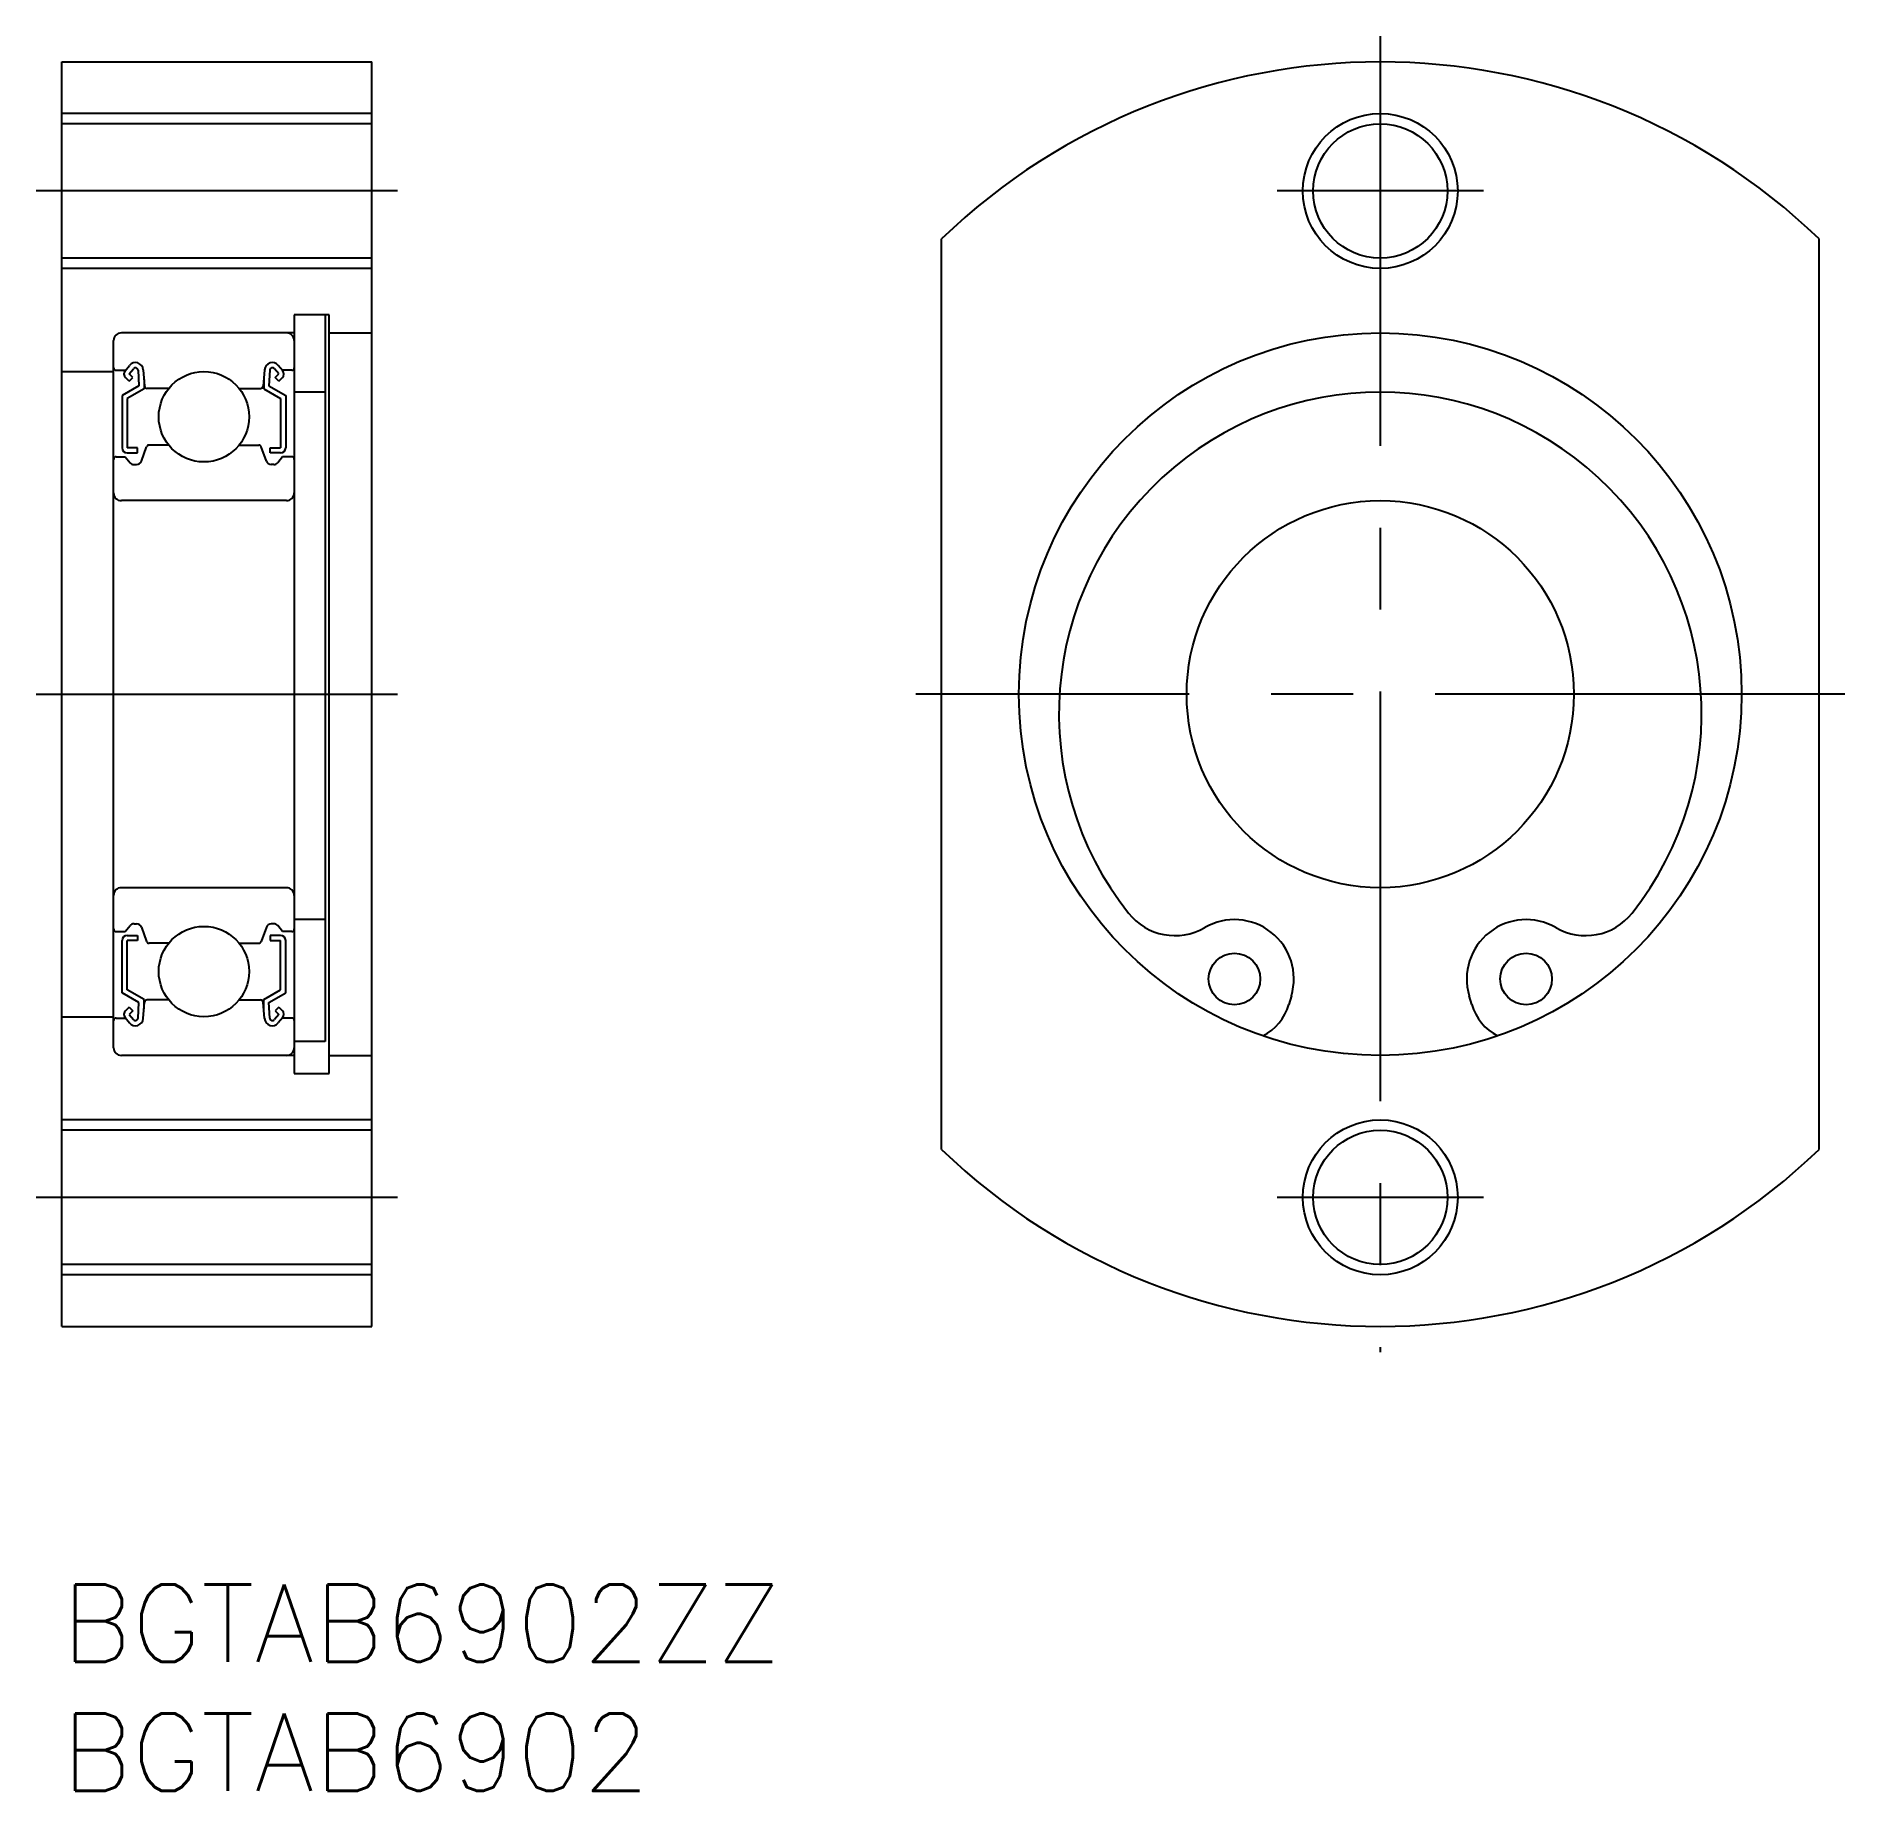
# Model space of a CAD drawing. Extents: x -1 to 69.1, y -8 to 60.
import ezdxf

# ---------------------------------------------------------------- set-up
doc = ezdxf.new("R2010")
doc.units = 0
doc.header["$LTSCALE"] = 0.5
doc.linetypes.add('CENTER', pattern=[50.8, 31.75, -6.35, 6.35, -6.35])
for name, color, linetype in [('MSM_CENTER', 1, 'CENTER'), ('MSM_CONTINUOUS', 7, 'CONTINUOUS'), ('MSM_NARROW', 5, 'CONTINUOUS'), ('MSM_PART_NUMBER', 7, 'CONTINUOUS')]:
    doc.layers.add(name, color=color, linetype=linetype)
doc.styles.get("Standard").update_dxf_attribs({"font": 'txt.shx', "height": 3, "bigfont": 'bigfont.shx'})

# ---------------------------------------------------------------- blocks, each defined once
blk = doc.blocks.new('*U4')
at = {"layer": 'MSM_PART_NUMBER'}
blk.add_text('BGTAB6902ZZ', height=3, dxfattribs=at).set_placement((0, -3))
blk = doc.blocks.new('*U5')
at = {"layer": 'MSM_PART_NUMBER'}
blk.add_text('BGTAB6902', height=3, dxfattribs=at).set_placement((0, -8))

msp = doc.modelspace()

# ---------------------------------------------------------------- linework, layer by layer
at = {"layer": 'MSM_CENTER'}
for p, q in [((51.08, 60), (51.08, 9)), ((13, 54), (-1, 54)), ((55.08, 54), (47.08, 54)), ((-1, 34.5), (13, 34.5)), ((69.08, 34.5), (33.08, 34.5)), ((13, 15), (-1, 15)), ((55.08, 15), (47.08, 15))]:
    msp.add_line(p, q, dxfattribs=at)
at = {"layer": 'MSM_CONTINUOUS'}
for p, q in [((0, 59), (12, 59)), ((0, 10), (0, 59)), ((12, 10), (12, 59)), ((12, 56.6), (0, 56.6)), ((34.08, 16.858), (34.08, 52.142)), ((68.08, 16.858), (68.08, 52.142)), ((12, 51.4), (0, 51.4)), ((10.35, 49.2, -0.7), (9, 49.2, -0.7)), ((9, 49.2), (9, 19.8)), ((10.2, 49.2), (10.2, 21.035)), ((10.35, 19.8, -0.1), (10.35, 49.2, -0.1)), ((9, 48.5), (2.3, 48.5)), ((10.35, 48.5), (12, 48.5)), ((2, 20.8), (2, 48.2)), ((0, 47), (2, 47)), ((2.1, 47.05), (2.46, 47.05)), ((2.448, 47.036), (2.619, 47.241)), ((2.602, 46.908), (2.772, 47.11)), ((2.948, 47.051), (2.981, 46.451)), ((3.148, 47.074), (3.203, 46.441)), ((7.852, 47.074), (7.797, 46.441)), ((8.052, 47.051), (8.019, 46.451)), ((8.398, 46.908), (8.228, 47.11)), ((8.552, 47.036), (8.381, 47.241)), ((8.9, 47.05), (8.54, 47.05)), ((2.981, 46.451), (2.331, 46.075)), ((2.602, 46.625), (2.461, 46.767)), ((3.181, 46.335), (2.531, 45.96)), ((2.743, 46.767), (2.602, 46.908)), ((2.602, 46.625), (2.743, 46.767)), ((3.181, 46.696), (3.181, 46.335)), ((4.139, 46.35), (3.303, 46.35)), ((6.861, 46.35), (7.697, 46.35)), ((7.819, 46.696), (7.819, 46.335)), ((7.819, 46.335), (8.469, 45.96)), ((8.019, 46.451), (8.669, 46.075)), ((8.257, 46.767), (8.398, 46.908)), ((8.398, 46.625), (8.257, 46.767)), ((8.398, 46.625), (8.54, 46.767)), ((2.331, 46.075), (2.331, 44.05)), ((2.531, 45.96), (2.531, 44.05)), ((8.469, 45.96), (8.469, 44.05)), ((8.669, 46.075), (8.669, 44.05)), ((10.2, 46.2, -0.7), (9, 46.2, -0.7)), ((2.1, 43.7), (2.45, 43.7)), ((2.45, 43.7), (2.642, 43.471)), ((2.931, 44.05), (2.531, 44.05)), ((2.531, 43.85), (2.931, 43.85)), ((2.931, 43.85), (2.931, 44.05)), ((3.079, 43.532), (3.28, 44.084)), ((4.139, 44.15), (3.374, 44.15)), ((6.861, 44.15), (7.626, 44.15)), ((7.921, 43.532), (7.72, 44.084)), ((8.069, 43.85), (8.069, 44.05)), ((8.069, 44.05), (8.469, 44.05)), ((8.469, 43.85), (8.069, 43.85)), ((8.55, 43.7), (8.358, 43.471)), ((8.9, 43.7), (8.55, 43.7)), ((2.795, 43.4), (2.891, 43.4)), ((8.205, 43.4), (8.109, 43.4)), ((8.7, 42), (2.3, 42)), ((8.7, 27), (2.3, 27)), ((2.1, 25.3), (2.45, 25.3)), ((2.45, 25.3), (2.642, 25.529)), ((2.795, 25.6), (2.891, 25.6)), ((3.079, 25.468), (3.28, 24.916)), ((7.921, 25.468), (7.72, 24.916)), ((8.205, 25.6), (8.109, 25.6)), ((8.55, 25.3), (8.358, 25.529)), ((8.9, 25.3), (8.55, 25.3)), ((10.2, 25.762, -0.7), (9, 25.762, -0.7)), ((2.331, 22.925), (2.331, 24.95)), ((2.531, 25.15), (2.931, 25.15)), ((2.531, 23.04), (2.531, 24.95)), ((2.931, 24.95), (2.531, 24.95)), ((2.931, 25.15), (2.931, 24.95)), ((4.139, 24.85), (3.374, 24.85)), ((6.861, 24.85), (7.626, 24.85)), ((8.069, 25.15), (8.069, 24.95)), ((8.469, 25.15), (8.069, 25.15)), ((8.069, 24.95), (8.469, 24.95)), ((8.469, 23.04), (8.469, 24.95)), ((8.669, 22.925), (8.669, 24.95)), ((2.981, 22.549), (2.331, 22.925)), ((3.181, 22.665), (2.531, 23.04)), ((2.948, 21.949), (2.981, 22.549)), ((3.148, 21.926), (3.203, 22.559)), ((3.181, 22.304), (3.181, 22.665)), ((4.139, 22.65), (3.303, 22.65)), ((3.93, 22.65), (3.93, 22.65)), ((6.861, 22.65), (7.697, 22.65)), ((7.852, 21.926), (7.797, 22.559)), ((7.819, 22.665), (8.469, 23.04)), ((7.819, 22.304), (7.819, 22.665)), ((8.019, 22.549), (8.669, 22.925)), ((8.052, 21.949), (8.019, 22.549)), ((47.636, 22.812), (47.535, 22.47)), ((54.624, 22.47), (54.524, 22.812)), ((0, 22), (2, 22)), ((2.1, 21.95), (2.46, 21.95)), ((2.448, 21.964), (2.619, 21.759)), ((2.602, 22.375), (2.461, 22.233)), ((2.602, 22.375), (2.743, 22.233)), ((2.743, 22.233), (2.602, 22.092)), ((2.602, 22.092), (2.772, 21.89)), ((8.398, 22.092), (8.228, 21.89)), ((8.398, 22.375), (8.257, 22.233)), ((8.257, 22.233), (8.398, 22.092)), ((8.552, 21.964), (8.381, 21.759)), ((8.398, 22.375), (8.54, 22.233)), ((8.9, 21.95), (8.54, 21.95)), ((10.2, 21.035, -0.7), (9, 21.035, -0.7)), ((9, 20.5), (2.3, 20.5)), ((10.35, 20.5), (12, 20.5)), ((9, 19.8, -0.7), (10.35, 19.8, -0.7)), ((12, 17.6), (0, 17.6)), ((12, 12.4), (0, 12.4)), ((0, 10), (12, 10))]:
    msp.add_line(p, q, dxfattribs=at)
for centre, radius in [((51.08, 54), 2.6), ((51.08, 34.5), 14), ((5.5, 45.25), 1.75), ((51.08, 34.5), 7.5), ((5.5, 23.75), 1.75), ((45.43, 23.462), 1), ((56.73, 23.462), 1), ((51.08, 15), 2.6)]:
    msp.add_circle(centre, radius, dxfattribs=at)
for centre, radius, start, end in [((51.08, 34.5), 24.5, 46.06216, 133.93784), ((2.3, 48.2), 0.3, 90, 180), ((8.7, 48.2), 0.3, 0, 90), ((2.1, 47.15), 0.1, 180, 270), ((2.602, 46.908), 0.2, 140.13638, 224.99798), ((2.849, 47.048), 0.3, 4.93473, 140.13638), ((2.849, 47.046), 0.1, 3.10166, 139.95027), ((8.151, 47.048), 0.3, 39.86362, 175.06527), ((8.151, 47.046), 0.1, 40.04973, 176.89834), ((8.398, 46.908), 0.2, 315.00202, 39.86362), ((8.9, 47.15), 0.1, 270, 0), ((3.303, 46.45), 0.1, 184.93473, 270), ((7.697, 46.45), 0.1, 270, 355.06527), ((51.08, 33.75), 12.45, 321.58898, 218.41102), ((2.1, 43.6), 0.1, 90, 180), ((2.531, 44.05), 0.2, 180, 270), ((2.795, 43.6), 0.2, 219.97717, 270), ((2.891, 43.6), 0.2, 270, 339.99256), ((3.374, 44.05), 0.1, 90, 159.99256), ((7.626, 44.05), 0.1, 20.00744, 90), ((8.109, 43.6), 0.2, 200.00744, 270), ((8.205, 43.6), 0.2, 270, 320.02283), ((8.469, 44.05), 0.2, 270, 0), ((8.9, 43.6), 0.1, 0, 90), ((2.3, 42.3), 0.3, 180, 270), ((8.7, 42.3), 0.3, 270, 0), ((2.3, 26.7), 0.3, 90, 180), ((8.7, 26.7), 0.3, 0, 90), ((43.126, 27.444), 2.3, 218.41102, 300.04713), ((59.033, 27.444), 2.3, 239.95287, 321.58898), ((2.1, 25.4), 0.1, 180, 270), ((2.795, 25.4), 0.2, 90, 140.02283), ((2.891, 25.4), 0.2, 20.00744, 90), ((8.109, 25.4), 0.2, 90, 159.99256), ((8.205, 25.4), 0.2, 39.97717, 90), ((8.9, 25.4), 0.1, 270, 0), ((45.43, 23.462), 2.3, 343.58289, 120.04713), ((56.73, 23.462), 2.3, 59.95287, 196.41711), ((2.531, 24.95), 0.2, 90, 180), ((3.374, 24.95), 0.1, 200.00744, 270), ((7.626, 24.95), 0.1, 270, 339.99256), ((8.469, 24.95), 0.2, 0, 90), ((3.303, 22.55), 0.1, 90, 175.06527), ((7.697, 22.55), 0.1, 4.93473, 90), ((45.617, 23.035), 2, 297.32736, 343.58289), ((56.543, 23.035), 2, 196.41711, 242.67264), ((2.1, 21.85), 0.1, 90, 180), ((2.602, 22.092), 0.2, 135.00202, 219.86362), ((2.849, 21.952), 0.3, 219.86362, 355.06527), ((2.849, 21.954), 0.1, 220.04973, 356.89834), ((8.151, 21.952), 0.3, 184.93473, 320.13638), ((8.151, 21.954), 0.1, 183.10166, 319.95027), ((8.398, 22.092), 0.2, 320.13638, 44.99798), ((8.9, 21.85), 0.1, 0, 90), ((2.3, 20.8), 0.3, 180, 270), ((8.7, 20.8), 0.3, 270, 0), ((51.08, 34.5), 24.5, 226.06216, 313.93784)]:
    msp.add_arc(centre, radius, start, end, dxfattribs=at)
at = {"layer": 'MSM_NARROW'}
for p, q in [((12, 57), (0, 57)), ((12, 51), (0, 51)), ((12, 18), (0, 18)), ((12, 12), (0, 12))]:
    msp.add_line(p, q, dxfattribs=at)
for centre in [(51.08, 54), (51.08, 15)]:
    msp.add_circle(centre, 3, dxfattribs=at)

# ---------------------------------------------------------------- block references
at = {"layer": 'MSM_CONTINUOUS'}
for name in ['*U4', '*U5']:
    msp.add_blockref(name, (0, 0), dxfattribs=at)

doc.saveas('drawing.dxf')
